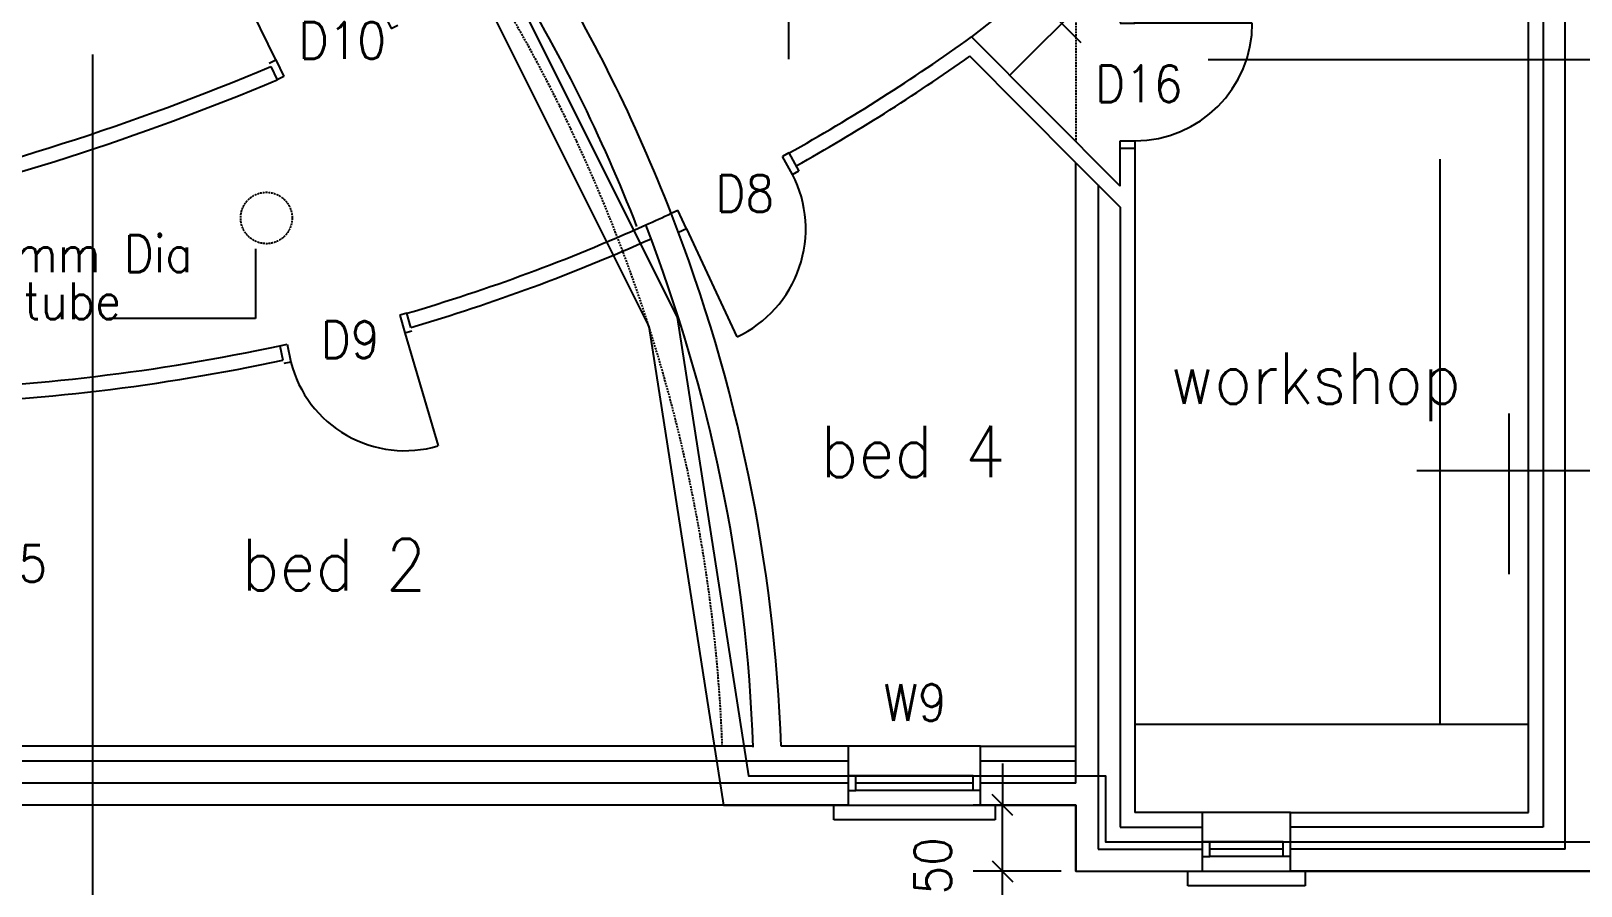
# Model space of a CAD drawing. Header units: millimetres. Extents: x 14063 to 1112248, y -41582 to 2046360.
# Drawn here: x 1085465 to 1096016, y 1979054 to 1984869 of the extents above; entities that cross this region are included whole.
import ezdxf

# ---------------------------------------------------------------- set-up
doc = ezdxf.new("R2010")
doc.units = ezdxf.units.MM
doc.linetypes.add('DASHED', pattern=[19.05, 12.7, -6.35])
doc.layers.add('NEW_LGF', color=255, linetype='Continuous')
doc.layers.add('RPS - Setting out scratch', color=7, linetype='Continuous')
doc.styles.get("Standard").update_dxf_attribs({"font": 'standard'})
doc.dimstyles.get("Standard").update_dxf_attribs({"dimscale": 0, "dimtxt": 2, "dimasz": 2.5, "dimexe": 4, "dimexo": 1.5, "dimgap": 0.75, "dimtad": 0, "dimtoh": 1, "dimdec": 0, "dimdsep": 46, "dimcen": 0.09, "dimclrd": 8, "dimclre": 8, "dimclrt": 7, "dimadec": 0, "dimazin": 0, "dimtfac": 1, "dimtdec": 4, "dimtofl": 0, "dimtmove": 0, "dimatfit": 3, "dimfxl": 1, "dimtolj": 1, "dimtzin": 0, "dimarcsym": 0})

# ---------------------------------------------------------------- blocks, each defined once
blk = doc.blocks.new('8C871F54')
at = {"layer": 'NEW_LGF', "color": 1, "linetype": 'Continuous'}
blk.add_line((16507, 0), (20557, 0), dxfattribs=at)
blk = doc.blocks.new('ADD64D84')
at = {"layer": 'NEW_LGF', "color": 1, "linetype": 'Continuous'}
for p, q in [((4737, 8398), (4737, 18676)), ((0, 376), (0, 8431))]:
    blk.add_line(p, q, dxfattribs=at)
blk = doc.blocks.new('71F56520')
at = {"layer": 'NEW_LGF', "color": 2, "linetype": 'Continuous'}
for p, q in [((864, 935), (816, 921)), ((816, 921), (851, 801)), ((851, 801), (899, 815)), ((0, 714), (49, 724)), ((49, 724), (76, 602)), ((76, 602), (27, 592))]:
    blk.add_line(p, q, dxfattribs=at)
at = {"layer": 'NEW_LGF', "color": 4, "linetype": 'Continuous'}
blk.add_line((851, 801), (1077, 32), dxfattribs=at)
at = {"layer": 'NEW_LGF', "color": 2, "linetype": 'Continuous'}
blk.add_arc((851, 801), 801, 194.3393, 286.3536, dxfattribs=at)
blk.add_arc((851, 801), 801, 194.3393, 286.3536, dxfattribs=at)
blk = doc.blocks.new('C460FF85')
at = {"layer": 'NEW_LGF', "color": 2, "linetype": 'Continuous'}
for p, q in [((2079, 0), (2079, 3844)), ((0, 0), (2680, 0))]:
    blk.add_line(p, q, dxfattribs=at)
blk = doc.blocks.new('E06DF784')
at = {"layer": 'NEW_LGF', "color": 2, "linetype": 'DASHED'}
blk.add_circle((175, 175), 175, dxfattribs=at)
blk.add_arc((175, 175), 175, 0, 0, dxfattribs=at)
blk = doc.blocks.new('90709F68')
at = {"layer": 'NEW_LGF', "color": 4, "linetype": 'Continuous'}
blk.add_line((349, 134), (0, 855), dxfattribs=at)
at = {"layer": 'NEW_LGF', "color": 2, "linetype": 'Continuous'}
for p, q in [((1124, 483), (1079, 461)), ((1079, 461), (1134, 349)), ((1134, 349), (1179, 371)), ((304, 112), (349, 134)), ((349, 134), (403, 22)), ((403, 22), (358, 0))]:
    blk.add_line(p, q, dxfattribs=at)
blk.add_arc((349, 134), 800, 24.1302, 115.8237, dxfattribs=at)
blk.add_arc((349, 134), 800, 24.1302, 115.8237, dxfattribs=at)
blk = doc.blocks.new('2350E8D4')
at = {"layer": 'NEW_LGF', "color": 2, "linetype": 'Continuous'}
for p, q in [((802, 1250), (758, 1226)), ((826, 1103), (758, 1226)), ((826, 1103), (870, 1128)), ((0, 840), (45, 861)), ((105, 734), (45, 861)), ((105, 734), (50, 709))]:
    blk.add_line(p, q, dxfattribs=at)
at = {"layer": 'NEW_LGF', "color": 4, "linetype": 'Continuous'}
blk.add_line((105, 734), (448, 0), dxfattribs=at)
at = {"layer": 'NEW_LGF', "color": 2, "linetype": 'Continuous'}
blk.add_arc((105, 734), 811, 295.0515, 27.0926, dxfattribs=at)
blk.add_arc((105, 734), 811, 295.0515, 27.0926, dxfattribs=at)
blk = doc.blocks.new('5B4B63DD')
at = {"layer": 'NEW_LGF', "color": 2, "linetype": 'Continuous'}
for p, q in [((1000, 500), (100, 500)), ((150, 300), (100, 300)), ((150, 200), (150, 300)), ((950, 250), (150, 250)), ((950, 200), (950, 300)), ((950, 300), (1000, 300)), ((100, 200), (150, 200)), ((1000, 200), (950, 200)), ((0, 0), (0, 100)), ((1100, 0), (0, 0)), ((1100, 100), (1100, 0))]:
    blk.add_line(p, q, dxfattribs=at)
at = {"layer": 'NEW_LGF', "color": 1, "linetype": 'Continuous'}
for p, q in [((950, 300), (150, 300)), ((950, 200), (150, 200))]:
    blk.add_line(p, q, dxfattribs=at)
blk = doc.blocks.new('E3AF0CE8')
at = {"layer": 'NEW_LGF', "color": 2, "linetype": 'Continuous'}
for p, q in [((792, 883), (0, 261)), ((260, 0), (968, 705))]:
    blk.add_line(p, q, dxfattribs=at)
blk = doc.blocks.new('EE97CF53')
at = {"layer": 'NEW_LGF', "color": 2, "linetype": 'Continuous'}
for radius in [11096, 11096, 10846, 10846]:
    blk.add_arc((-9235, -3934), radius, 21.2685, 31.6241, dxfattribs=at)
blk = doc.blocks.new('19B92E06')
at = {"layer": 'NEW_LGF', "color": 9, "linetype": 'Continuous'}
for p, q in [((625, 1093), (625, 0)), ((0, 706), (1261, 706))]:
    blk.add_line(p, q, dxfattribs=at)
blk = doc.blocks.new('38E5656A')
at = {"layer": 'NEW_LGF', "color": 2, "linetype": 'Continuous'}
for p, q in [((0, 900), (0, 850)), ((0, 850), (100, 850)), ((100, 850), (100, 900)), ((0, 0), (0, 50)), ((0, 50), (100, 50)), ((100, 50), (100, 0))]:
    blk.add_line(p, q, dxfattribs=at)
at = {"layer": 'NEW_LGF', "color": 4, "linetype": 'Continuous'}
blk.add_line((900, 850), (100, 850), dxfattribs=at)
at = {"layer": 'NEW_LGF', "color": 2, "linetype": 'Continuous'}
blk.add_arc((100, 850), 800, 270, 0, dxfattribs=at)
blk.add_arc((100, 850), 800, 270, 0, dxfattribs=at)
blk = doc.blocks.new('C2FBB067')
at = {"layer": 'NEW_LGF', "color": 1, "linetype": 'DASHED'}
for p, q in [((400, 1449), (400, 3187)), ((0, 3076), (0, 0))]:
    blk.add_line(p, q, dxfattribs=at)
blk = doc.blocks.new('FBD30850')
at = {"layer": 'NEW_LGF', "color": 2, "linetype": 'Continuous'}
for p, q in [((700, 500), (100, 500)), ((150, 300), (100, 300)), ((150, 200), (150, 300)), ((650, 250), (150, 250)), ((650, 200), (650, 300)), ((650, 300), (700, 300)), ((100, 200), (150, 200)), ((700, 200), (650, 200)), ((0, 0), (0, 100)), ((800, 0), (0, 0)), ((800, 100), (800, 0))]:
    blk.add_line(p, q, dxfattribs=at)
at = {"layer": 'NEW_LGF', "color": 1, "linetype": 'Continuous'}
for p, q in [((650, 300), (150, 300)), ((650, 200), (150, 200))]:
    blk.add_line(p, q, dxfattribs=at)
blk = doc.blocks.new('46292B51')
at = {"layer": 'NEW_LGF', "color": 2, "linetype": 'Continuous'}
for p, q in [((15265, 836), (15265, 13836)), ((15115, 13686), (15115, 986)), ((11935, 5505), (12235, 5204)), ((12085, 5354), (12085, 836)), ((12235, 5204), (12235, 986)), ((11935, 1286), (11935, 1536)), ((10386, 1436), (4256, 1436)), ((11935, 1436), (11286, 1436)), ((10386, 1286), (4109, 1286)), ((11935, 1286), (11286, 1286)), ((12235, 986), (12796, 986)), ((15115, 986), (13396, 986)), ((12085, 836), (12796, 836)), ((15265, 836), (13396, 836))]:
    blk.add_line(p, q, dxfattribs=at)
at = {"layer": 'NEW_LGF', "color": 4, "linetype": 'Continuous'}
for p, q in [((15015, 1086), (15015, 13586)), ((9981, 5572), (10049, 5449)), ((11935, 1536), (11935, 5505)), ((12335, 5245), (12335, 1086)), ((7408, 4385), (7380, 4481)), ((9738, 1536), (4353, 1536)), ((10386, 1536), (9928, 1536)), ((10386, 1136), (10386, 1536)), ((11286, 1136), (11286, 1536)), ((11286, 1536), (11935, 1536)), ((10386, 1136), (3960, 1136)), ((11935, 1136), (11286, 1136)), ((11935, 686), (11935, 1136)), ((12796, 1086), (12335, 1086)), ((12796, 686), (12796, 1086)), ((13396, 686), (13396, 1086)), ((13396, 1086), (15015, 1086)), ((11935, 686), (12796, 686)), ((15480, 686), (13396, 686))]:
    blk.add_line(p, q, dxfattribs=at)
at = {"layer": 'NEW_LGF', "color": 3, "linetype": 'Continuous'}
for p, q in [((12235, 5345), (11224, 6362)), ((11935, 5505), (11213, 6231)), ((6454, 6160), (6498, 6070)), ((12235, 5345), (12235, 5604)), ((12235, 5604), (12335, 5604)), ((12335, 5604), (12335, 5245)), ((6516, 4261), (6537, 4163))]:
    blk.add_line(p, q, dxfattribs=at)
at = {"layer": 'NEW_LGF', "color": 1, "linetype": 'DASHED'}
blk.add_arc((-1161, 1137), 10696, 2.1414, 35.4241, dxfattribs=at)
blk.add_arc((-1161, 1137), 10696, 2.1414, 35.4241, dxfattribs=at)
at = {"layer": 'NEW_LGF', "color": 3, "linetype": 'Continuous'}
for centre, radius, start, end in [((3808, 16654), 12686, 299.1199, 305.7737), ((3808, 16654), 12686, 299.1199, 305.7737), ((3808, 16654), 12786, 299.1199, 305.3914), ((3808, 16654), 12786, 299.1199, 305.3914), ((-177, 21929), 17107, 282.6658, 292.808), ((-177, 21929), 17107, 282.6658, 292.808), ((-177, 21929), 17207, 282.7171, 292.8255), ((-177, 21929), 17207, 282.7171, 292.8255), ((3808, 16654), 12686, 286.3536, 294.1918), ((3808, 16654), 12686, 286.3536, 294.1918), ((3808, 16654), 12786, 286.3536, 294.1664), ((3808, 16654), 12786, 286.3536, 294.1664), ((3671, 17462), 13504, 271.3716, 282.1597), ((3671, 17462), 13504, 271.3716, 282.1597), ((3671, 17462), 13604, 271.4697, 282.1597), ((3671, 17462), 13604, 271.4697, 282.1597)]:
    blk.add_arc(centre, radius, start, end, dxfattribs=at)
at = {"layer": 'NEW_LGF', "color": 4, "linetype": 'Continuous'}
for centre, radius, start, end in [((3808, 16654), 12686, 294.1918, 295.0515), ((3808, 16654), 12686, 294.1918, 295.0515), ((-1161, 1137), 10906, 2.0641, 21.21), ((-1161, 1137), 10906, 2.0641, 21.21), ((-1161, 1137), 11096, 2.0641, 21.2685), ((-1161, 1137), 11096, 2.0641, 21.2685)]:
    blk.add_arc(centre, radius, start, end, dxfattribs=at)
at = {"layer": 'NEW_LGF', "color": 9, "linetype": 'Continuous'}
for s, p in [('D10', (6643, 6212)), ('D16', (12065, 5917)), ('D8', (9481, 5171)), ('D9', (6794, 4177)), ('W15', (4307, 2655)), ('W9', (10625, 1709))]:
    blk.add_text(s, height=250, dxfattribs=at).set_placement(p)
blk = doc.blocks.new('4E36763F')
at = {"layer": 'NEW_LGF', "color": 2, "linetype": 'Continuous'}
for p, q in [((13585, 2133), (13585, 1850)), ((13985, 1850), (13385, 1850)), ((13585, 1400), (13585, 1850)), ((13985, 1400), (13385, 1400)), ((13585, 1117), (13585, 1400))]:
    blk.add_line(p, q, dxfattribs=at)
at = {"layer": 'NEW_LGF', "color": 4, "linetype": 'Continuous'}
for p, q in [((13656, 1779), (13514, 1921)), ((13514, 1471), (13656, 1329))]:
    blk.add_line(p, q, dxfattribs=at)
at = {"layer": 'NEW_LGF', "color": 3, "linetype": 'Continuous'}
blk.add_text('450', height=250, rotation=90, dxfattribs=at).set_placement((13235, 1046))
blk = doc.blocks.new('A$C631D0A59')
at = {"layer": 'RPS - Setting out scratch'}
for points in [[(7250, 0), (5850, 0), (0, 0), (0, -450), (-6360, -450), (-5853, -3704), (-4380, -6650), (-2907, -9595), (-2400, -12850), (0, -12850), (0, -13300), (5850, -13300), (5850, -6765), (7250, -6765)], [(7050, -200), (5850, -200), (200, -200), (200, -650), (-6126, -650), (-5660, -3643), (-4201, -6560), (-2714, -9534), (-2229, -12650), (200, -12650), (200, -13100), (5650, -13100), (5650, -6565), (7050, -6565)]]:
    blk.add_lwpolyline(points, close=True, dxfattribs=at)
blk = doc.blocks.new('775D9B90')
at = {"layer": 'NEW_LGF', "color": 3, "linetype": 'Continuous'}
blk.add_arc((3362, -4735), 6870, 102.2865, 117.3766, dxfattribs=at)
blk.add_arc((3362, -4735), 6870, 102.2865, 117.3766, dxfattribs=at)
blk.add_leader([(608, -180), (180, 250)], dimstyle='Standard', dxfattribs=at)
blk = doc.blocks.new('C6B5A1CB')
at = {"layer": 'NEW_LGF', "color": 15, "linetype": 'Continuous'}
for s, height, p in [('350mm Dia', 250, (4403, 8578)), ('lighttube', 250, (4403, 8257)), ('workshop', 350, (12852, 7681)), ('bed 4', 350, (10472, 7182)), ('bed 2', 350, (6531, 6413))]:
    blk.add_text(s, height=height, dxfattribs=at).set_placement(p)
at = {"layer": 'NEW_LGF', "color": 2, "linetype": 'Continuous'}
blk.add_leader([(6627, 8735), (6627, 8261), (5632, 8261)], dimstyle='Standard', dxfattribs=at)

msp = doc.modelspace()

# ---------------------------------------------------------------- block references
at = {"layer": 'NEW_LGF'}
for name, p in [('ADD64D84', (1085885.4, 1976278.4)), ('4E36763F', (1078493.1, 1977754.1)), ('46292B51', (1080643.1, 1978467.7)), ('C6B5A1CB', (1080365.8, 1974651.6)), ('8C871F54', (1076970.8, 1984676)), ('C2FBB067', (1092578.1, 1984114.5)), ('775D9B90', (1092005.3, 1984967.8)), ('90709F68', (1086783, 1984537.7)), ('E3AF0CE8', (1091866.7, 1984568.3)), ('EE97CF53', (1088717.6, 1983538.5)), ('38E5656A', (1092878.1, 1984071.9)), ('2350E8D4', (1089822.4, 1982789.3)), ('C460FF85', (1092978.1, 1980153.9)), ('E06DF784', (1086892.2, 1983422.3)), ('71F56520', (1087158.7, 1982014.5)), ('19B92E06', (1094898.5, 1981174.8)), ('5B4B63DD', (1090928.9, 1979503.9)), ('FBD30850', (1093339.1, 1979053.9))]:
    msp.add_blockref(name, p, dxfattribs=at)
at = {"layer": 'RPS - Setting out scratch'}
msp.add_blockref('A$C631D0A59', (1092578.1, 1992453.9), dxfattribs=at)

doc.saveas('drawing.dxf')
